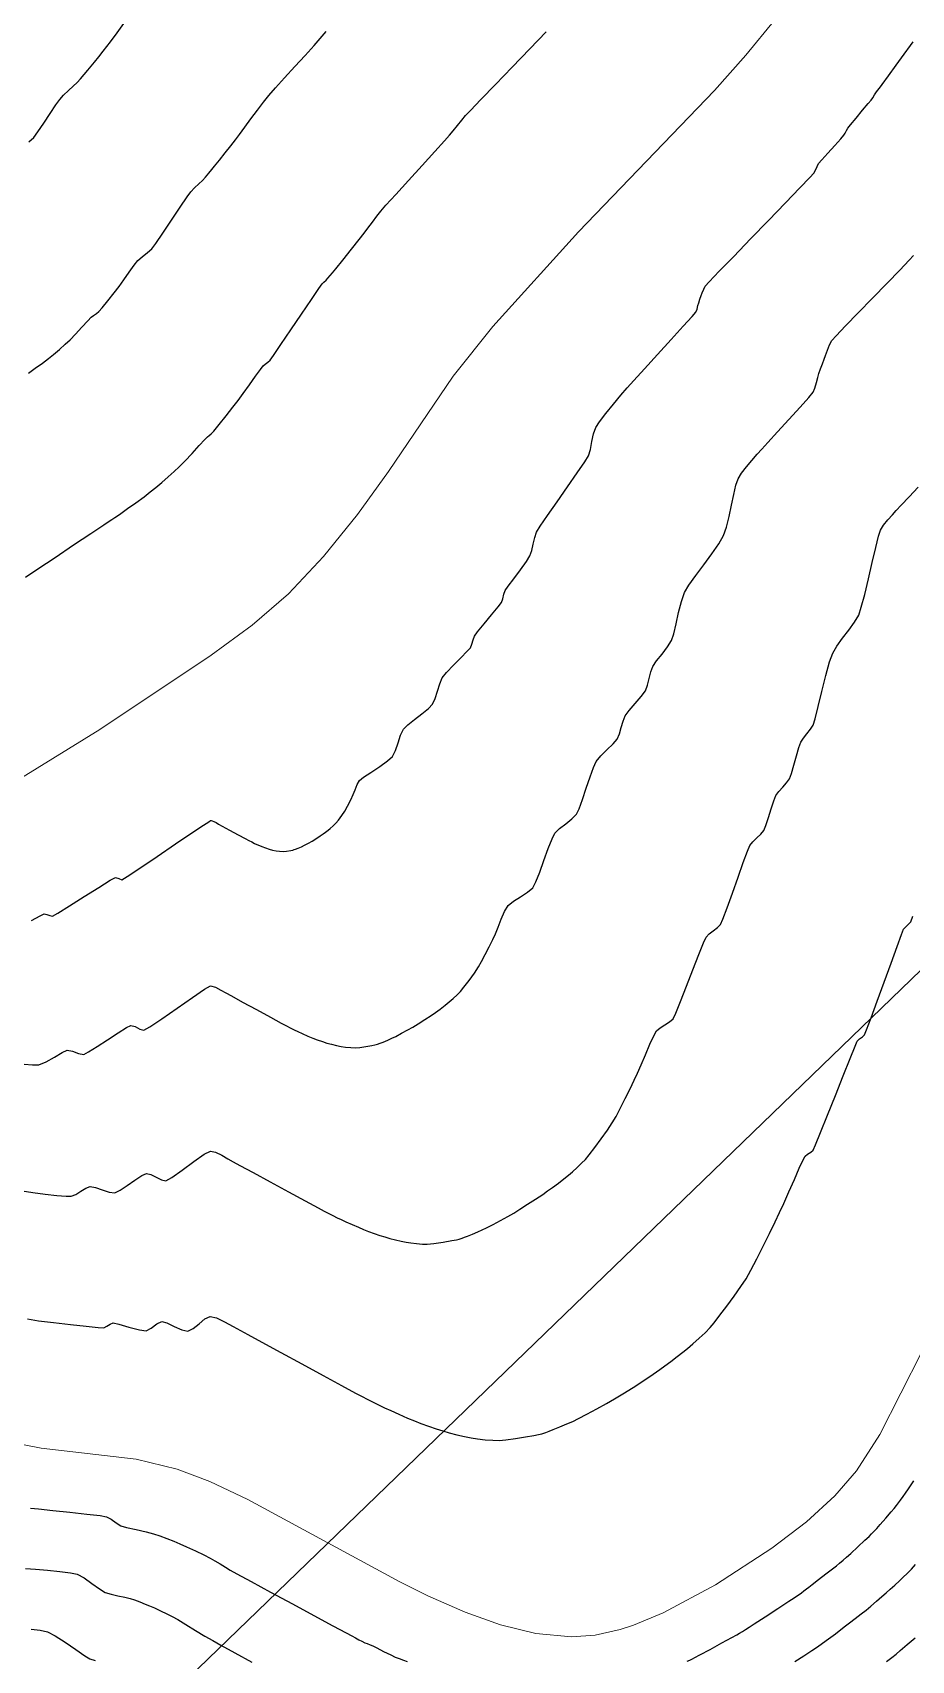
# Model space of a CAD drawing. Extents: x 27 to 849, y 0 to 853.
# Drawn here: x 670.1 to 716.7, y 308.7 to 395 of the extents above; entities that cross this region are included whole.
import ezdxf

# ---------------------------------------------------------------- set-up
doc = ezdxf.new("R2010")
doc.units = 0
doc.header["$LTSCALE"] = 2
doc.layers.add('Curva 1 m', color=5, linetype='Continuous')
doc.layers.add('Curva Mestra', color=1, linetype='Continuous')

msp = doc.modelspace()

# ---------------------------------------------------------------- linework, layer by layer
at = {"extrusion": (-0.049704, 0.050571, 0.997483), "elevation": -45.882}
msp.add_lwpolyline([(-371.684, 250.552), (-374.359, -58.63), (-849.748, -54.517), (-847.073, 254.665)], close=True, dxfattribs=at)
at = {"layer": 'Curva 1 m', "linetype": 'Continuous', "lineweight": -3}
for points, elevation in [([(669.924, 389.214), (670.181, 389.45), (670.403, 389.744), (670.715, 390.208), (671.054, 390.727), (671.356, 391.186), (671.559, 391.469), (671.766, 391.688), (672.023, 391.933), (672.278, 392.17), (672.479, 392.366), (672.655, 392.56), (672.856, 392.789), (673.054, 393.02), (673.223, 393.221), (673.404, 393.443), (673.632, 393.728), (673.864, 394.022), (674.06, 394.273), (674.252, 394.528), (674.602, 395), (675.053, 395.607)], 48), ([(669.741, 366.139), (670.406, 366.582), (671.311, 367.186), (672.299, 367.846), (673.213, 368.456), (673.896, 368.912), (674.191, 369.109), (674.328, 369.198), (674.484, 369.299), (674.619, 369.39), (674.803, 369.519), (675.16, 369.772), (675.6, 370.088), (676.032, 370.403), (676.365, 370.657), (676.65, 370.889), (676.976, 371.163), (677.314, 371.455), (677.632, 371.738), (677.9, 371.988), (678.201, 372.294), (678.582, 372.7), (678.961, 373.112), (679.258, 373.436), (679.391, 373.579), (679.494, 373.655), (679.597, 373.732), (679.726, 373.885), (680.013, 374.236), (680.379, 374.688), (680.744, 375.145), (681.028, 375.509), (681.296, 375.873), (681.623, 376.331), (681.947, 376.789), (682.207, 377.155), (682.343, 377.335), (682.46, 377.437), (682.603, 377.545), (682.719, 377.647), (682.895, 377.896), (683.291, 378.473), (683.817, 379.248), (684.387, 380.089), (684.911, 380.862), (685.303, 381.438), (685.474, 381.684), (685.571, 381.784), (685.687, 381.893), (685.781, 381.984), (685.907, 382.125), (686.029, 382.269), (686.205, 382.487), (686.577, 382.953), (687.028, 383.52), (687.443, 384.041), (687.703, 384.372), (687.908, 384.644), (688.142, 384.964), (688.379, 385.281), (688.589, 385.549), (688.857, 385.853), (689.378, 386.43), (690.051, 387.171), (690.774, 387.965), (691.446, 388.702), (691.963, 389.272), (692.226, 389.564), (692.425, 389.804), (692.654, 390.086), (692.882, 390.368), (693.084, 390.606), (693.342, 390.878), (693.897, 391.457), (694.663, 392.252), (695.554, 393.177), (696.483, 394.14), (697.364, 395.054)], 46), ([(669.902, 376.954), (670.267, 377.214), (670.65, 377.493), (670.957, 377.726), (671.229, 377.949), (671.542, 378.215), (671.849, 378.486), (672.108, 378.725), (672.392, 379.017), (672.738, 379.393), (673.049, 379.733), (673.226, 379.918), (673.356, 380.016), (673.511, 380.122), (673.639, 380.223), (673.809, 380.421), (674.11, 380.791), (674.443, 381.21), (674.712, 381.556), (674.956, 381.895), (675.241, 382.304), (675.508, 382.683), (675.698, 382.926), (675.933, 383.129), (676.217, 383.344), (676.45, 383.548), (676.653, 383.826), (677.031, 384.379), (677.494, 385.068), (677.954, 385.756), (678.325, 386.305), (678.516, 386.576), (678.71, 386.776), (678.942, 386.994), (679.13, 387.175), (679.291, 387.353), (679.471, 387.561), (679.626, 387.745), (679.774, 387.927), (680.029, 388.245), (680.335, 388.628), (680.637, 389.01), (680.881, 389.322), (681.092, 389.602), (681.376, 389.987), (681.703, 390.432), (682.045, 390.892), (682.371, 391.322), (682.653, 391.677), (682.996, 392.072), (683.478, 392.606), (684.028, 393.205), (684.576, 393.8), (685.05, 394.318), (685.381, 394.688), (685.694, 395.062)], 47), ([(670.063, 347.933), (670.517, 348.178), (670.743, 348.285), (670.882, 348.259), (671.043, 348.201), (671.18, 348.177), (671.459, 348.334), (672.073, 348.714), (672.854, 349.204), (673.634, 349.693), (674.243, 350.07), (674.513, 350.223), (674.687, 350.157), (674.86, 350.092), (675.143, 350.27), (675.815, 350.72), (676.721, 351.334), (677.705, 352.002), (678.613, 352.615), (679.18, 352.993), (679.46, 353.174), (679.559, 353.233), (679.578, 353.241), (679.6, 353.241), (679.649, 353.229), (679.733, 353.193), (679.851, 353.126), (679.979, 353.052), (680.18, 352.944), (680.569, 352.733), (681.02, 352.488), (681.403, 352.28), (681.591, 352.178), (681.74, 352.102), (681.891, 352.029), (682.007, 351.976), (682.158, 351.91), (682.286, 351.856), (682.474, 351.786), (682.662, 351.723), (682.849, 351.672), (683.037, 351.631), (683.224, 351.606), (683.412, 351.597), (683.586, 351.617), (683.81, 351.652), (683.93, 351.673), (684.001, 351.696), (684.072, 351.72), (684.204, 351.772), (684.385, 351.85), (684.533, 351.925), (684.75, 352.041), (684.94, 352.147), (685.137, 352.27), (685.371, 352.422), (685.539, 352.536), (685.66, 352.624), (685.796, 352.728), (685.906, 352.816), (686.06, 352.95), (686.207, 353.092), (686.337, 353.256), (686.526, 353.509), (686.683, 353.74), (686.827, 354.004), (686.995, 354.342), (687.128, 354.616), (687.228, 354.862), (687.339, 355.142), (687.465, 355.366), (687.674, 355.531), (688.066, 355.792), (688.528, 356.099), (688.948, 356.396), (689.211, 356.633), (689.373, 356.946), (689.507, 357.351), (689.639, 357.758), (689.795, 358.079), (690.024, 358.313), (690.374, 358.598), (690.763, 358.899), (691.109, 359.182), (691.33, 359.41), (691.475, 359.715), (691.595, 360.103), (691.712, 360.494), (691.849, 360.808), (692.074, 361.086), (692.437, 361.469), (692.836, 361.871), (693.17, 362.209), (693.339, 362.398), (693.414, 362.589), (693.478, 362.82), (693.551, 363.014), (693.723, 363.241), (694.066, 363.659), (694.466, 364.141), (694.809, 364.561), (694.982, 364.791), (695.053, 364.993), (695.114, 365.234), (695.183, 365.437), (695.335, 365.658), (695.637, 366.059), (695.993, 366.532), (696.311, 366.969), (696.497, 367.263), (696.593, 367.549), (696.671, 367.898), (696.749, 368.247), (696.843, 368.534), (697.032, 368.837), (697.423, 369.407), (697.935, 370.139), (698.489, 370.926), (699.004, 371.664), (699.4, 372.248), (699.598, 372.572), (699.704, 372.912), (699.786, 373.325), (699.871, 373.737), (699.984, 374.072), (700.182, 374.377), (700.517, 374.811), (700.92, 375.303), (701.323, 375.782), (701.658, 376.175), (702.002, 376.563), (702.57, 377.189), (703.263, 377.947), (703.981, 378.732), (704.625, 379.438), (705.096, 379.959), (705.295, 380.19), (705.357, 380.35), (705.408, 380.542), (705.447, 380.69), (705.512, 380.878), (705.581, 381.065), (705.635, 381.212), (705.71, 381.404), (705.791, 381.565), (706.006, 381.798), (706.54, 382.356), (707.302, 383.146), (708.2, 384.076), (709.144, 385.052), (710.043, 385.982), (710.806, 386.773), (711.341, 387.331), (711.559, 387.565), (711.643, 387.721), (711.725, 387.908), (711.808, 388.065), (711.972, 388.259), (712.293, 388.619), (712.666, 389.031), (712.984, 389.384), (713.14, 389.564), (713.212, 389.682), (713.287, 389.82), (713.357, 389.939), (713.503, 390.121), (713.797, 390.478), (714.141, 390.892), (714.437, 391.249), (714.586, 391.432), (714.673, 391.558), (714.769, 391.703), (714.839, 391.807), (714.936, 391.933), (715.033, 392.057), (715.178, 392.257), (715.507, 392.709), (715.927, 393.288), (716.347, 393.867), (716.677, 394.32), (716.825, 394.522)], 44), ([(669.681, 340.319), (670.124, 340.281), (670.458, 340.293), (670.84, 340.442), (671.284, 340.696), (671.691, 340.94), (671.96, 341.06), (672.237, 341.008), (672.56, 340.891), (672.834, 340.844), (673.082, 340.969), (673.54, 341.254), (674.099, 341.618), (674.656, 341.981), (675.102, 342.262), (675.334, 342.379), (675.553, 342.314), (675.808, 342.18), (676.026, 342.117), (676.335, 342.298), (676.976, 342.735), (677.784, 343.3), (678.595, 343.864), (679.244, 344.3), (679.565, 344.479), (679.818, 344.411), (680.111, 344.249), (680.367, 344.1), (680.668, 343.939), (681.262, 343.618), (681.999, 343.217), (682.732, 342.818), (683.312, 342.503), (683.591, 342.352), (683.781, 342.255), (683.998, 342.147), (684.19, 342.054), (684.423, 341.948), (684.724, 341.816), (684.981, 341.708), (685.22, 341.617), (685.494, 341.52), (685.732, 341.442), (685.97, 341.375), (686.244, 341.307), (686.482, 341.258), (686.72, 341.224), (686.993, 341.198), (687.232, 341.19), (687.468, 341.214), (687.799, 341.263), (688.105, 341.313), (688.269, 341.343), (688.412, 341.386), (688.553, 341.435), (688.709, 341.497), (688.959, 341.599), (689.178, 341.695), (689.38, 341.797), (689.686, 341.958), (690.016, 342.136), (690.288, 342.29), (690.569, 342.464), (690.92, 342.69), (691.255, 342.911), (691.487, 343.068), (691.729, 343.245), (692.001, 343.452), (692.22, 343.628), (692.418, 343.798), (692.639, 343.997), (692.822, 344.181), (693, 344.4), (693.268, 344.753), (693.552, 345.144), (693.775, 345.477), (693.935, 345.761), (694.13, 346.137), (694.334, 346.546), (694.521, 346.929), (694.665, 347.228), (694.813, 347.584), (694.974, 348.005), (695.148, 348.413), (695.338, 348.728), (695.618, 348.967), (695.996, 349.202), (696.372, 349.438), (696.648, 349.679), (696.807, 349.984), (697.013, 350.502), (697.242, 351.126), (697.468, 351.75), (697.668, 352.266), (697.816, 352.569), (698.061, 352.815), (698.394, 353.068), (698.725, 353.321), (698.967, 353.568), (699.106, 353.862), (699.286, 354.356), (699.486, 354.951), (699.686, 355.549), (699.865, 356.053), (700.005, 356.363), (700.249, 356.662), (700.582, 356.987), (700.905, 357.299), (701.122, 357.556), (701.239, 357.829), (701.338, 358.168), (701.434, 358.509), (701.546, 358.787), (701.76, 359.077), (702.082, 359.448), (702.404, 359.822), (702.619, 360.12), (702.73, 360.409), (702.823, 360.764), (702.914, 361.12), (703.02, 361.412), (703.215, 361.704), (703.501, 362.066), (703.794, 362.444), (704.006, 362.781), (704.123, 363.139), (704.248, 363.667), (704.384, 364.272), (704.533, 364.856), (704.697, 365.323), (704.928, 365.714), (705.287, 366.223), (705.714, 366.795), (706.143, 367.377), (706.514, 367.914), (706.764, 368.351), (706.921, 368.798), (707.061, 369.354), (707.188, 369.953), (707.306, 370.529), (707.42, 371.017), (707.535, 371.351), (707.722, 371.657), (707.978, 371.992), (708.266, 372.332), (708.549, 372.653), (708.791, 372.929), (709.104, 373.277), (709.623, 373.839), (710.235, 374.499), (710.829, 375.145), (711.294, 375.663), (711.519, 375.94), (711.614, 376.168), (711.697, 376.453), (711.767, 376.732), (711.824, 376.94), (711.906, 377.18), (712.003, 377.452), (712.092, 377.69), (712.168, 377.896), (712.272, 378.175), (712.39, 378.461), (712.511, 378.69), (712.735, 378.942), (713.229, 379.459), (713.904, 380.155), (714.669, 380.939), (715.435, 381.723), (716.112, 382.419), (716.609, 382.937), (716.837, 383.19)], 43), ([(669.565, 333.6), (670.141, 333.517), (670.785, 333.434), (671.401, 333.365), (671.896, 333.323), (672.176, 333.323), (672.412, 333.42), (672.678, 333.586), (672.943, 333.748), (673.178, 333.834), (673.454, 333.79), (673.814, 333.666), (674.184, 333.545), (674.487, 333.511), (674.761, 333.635), (675.139, 333.886), (675.547, 334.178), (675.91, 334.423), (676.154, 334.534), (676.391, 334.479), (676.674, 334.336), (676.957, 334.194), (677.193, 334.142), (677.509, 334.315), (678.048, 334.702), (678.664, 335.161), (679.214, 335.546), (679.552, 335.716), (679.826, 335.659), (680.151, 335.501), (680.477, 335.308), (680.755, 335.148), (681.11, 334.959), (681.811, 334.58), (682.717, 334.088), (683.688, 333.56), (684.584, 333.072), (685.265, 332.702), (685.591, 332.527), (685.798, 332.421), (686.039, 332.299), (686.281, 332.18), (686.49, 332.08), (686.736, 331.967), (687.063, 331.821), (687.4, 331.675), (687.676, 331.56), (687.935, 331.461), (688.239, 331.35), (688.543, 331.244), (688.802, 331.161), (689.061, 331.087), (689.364, 331.008), (689.668, 330.936), (689.927, 330.885), (690.186, 330.847), (690.489, 330.812), (690.792, 330.788), (691.052, 330.783), (691.405, 330.819), (691.898, 330.891), (692.357, 330.967), (692.607, 331.013), (692.745, 331.052), (692.9, 331.103), (693.035, 331.151), (693.194, 331.213), (693.454, 331.318), (693.738, 331.437), (693.972, 331.541), (694.197, 331.654), (694.539, 331.832), (694.934, 332.042), (695.321, 332.254), (695.637, 332.433), (695.961, 332.633), (696.37, 332.893), (696.796, 333.171), (697.173, 333.421), (697.434, 333.6), (697.698, 333.791), (698.004, 334.021), (698.3, 334.25), (698.534, 334.44), (698.751, 334.624), (698.998, 334.842), (699.24, 335.067), (699.437, 335.269), (699.637, 335.512), (699.937, 335.901), (700.281, 336.363), (700.609, 336.825), (700.866, 337.214), (701.062, 337.557), (701.299, 338.006), (701.553, 338.509), (701.804, 339.017), (702.027, 339.478), (702.201, 339.84), (702.398, 340.281), (702.629, 340.826), (702.862, 341.376), (703.066, 341.831), (703.211, 342.09), (703.398, 342.25), (703.65, 342.406), (703.901, 342.564), (704.084, 342.724), (704.227, 343.022), (704.48, 343.641), (704.798, 344.455), (705.137, 345.332), (705.453, 346.145), (705.701, 346.764), (705.837, 347.06), (706.001, 347.224), (706.222, 347.392), (706.443, 347.561), (706.605, 347.726), (706.73, 348.013), (706.952, 348.609), (707.233, 349.39), (707.532, 350.235), (707.813, 351.02), (708.035, 351.622), (708.161, 351.919), (708.32, 352.111), (708.534, 352.316), (708.749, 352.522), (708.906, 352.714), (709.014, 352.975), (709.151, 353.394), (709.297, 353.867), (709.433, 354.291), (709.541, 354.56), (709.694, 354.773), (709.9, 355.004), (710.106, 355.236), (710.256, 355.449), (710.36, 355.726), (710.491, 356.169), (710.63, 356.666), (710.758, 357.109), (710.858, 357.386), (710.999, 357.603), (711.189, 357.842), (711.378, 358.082), (711.515, 358.299), (711.618, 358.634), (711.781, 359.277), (711.98, 360.087), (712.192, 360.924), (712.391, 361.646), (712.552, 362.112), (712.773, 362.49), (713.077, 362.906), (713.408, 363.336), (713.711, 363.753), (713.93, 364.131), (714.069, 364.548), (714.248, 365.224), (714.447, 366.049), (714.649, 366.912), (714.836, 367.704), (714.988, 368.314), (715.087, 368.631), (715.251, 368.889), (715.477, 369.172), (715.718, 369.447), (715.924, 369.682), (716.183, 369.962), (716.606, 370.405), (717.082, 370.909)], 42), ([(669.859, 326.814), (670.429, 326.725), (671.234, 326.621), (672.127, 326.517), (672.965, 326.427), (673.602, 326.368), (673.894, 326.353), (674.055, 326.427), (674.234, 326.541), (674.395, 326.609), (674.693, 326.543), (675.231, 326.386), (675.787, 326.232), (676.141, 326.178), (676.411, 326.323), (676.707, 326.556), (676.974, 326.69), (677.242, 326.612), (677.629, 326.422), (678.035, 326.235), (678.36, 326.166), (678.639, 326.302), (678.952, 326.565), (679.263, 326.826), (679.539, 326.953), (679.869, 326.875), (680.306, 326.664), (680.761, 326.408), (681.143, 326.196), (681.528, 325.991), (682.284, 325.583), (683.285, 325.04), (684.407, 324.43), (685.523, 323.823), (686.51, 323.287), (687.241, 322.89), (687.591, 322.701), (687.866, 322.56), (688.188, 322.398), (688.51, 322.239), (688.789, 322.105), (689.117, 321.955), (689.553, 321.761), (690.003, 321.565), (690.371, 321.412), (690.717, 321.28), (691.122, 321.132), (691.527, 320.991), (691.873, 320.88), (692.218, 320.782), (692.622, 320.676), (693.027, 320.58), (693.373, 320.512), (693.717, 320.461), (694.121, 320.415), (694.526, 320.383), (694.873, 320.376), (695.226, 320.409), (695.73, 320.478), (696.264, 320.562), (696.709, 320.638), (696.946, 320.683), (697.129, 320.735), (697.336, 320.803), (697.516, 320.867), (697.728, 320.95), (698.075, 321.09), (698.454, 321.249), (698.765, 321.387), (699.066, 321.537), (699.521, 321.774), (700.048, 322.055), (700.564, 322.337), (700.985, 322.577), (701.417, 322.842), (701.963, 323.19), (702.531, 323.56), (703.034, 323.894), (703.382, 324.132), (703.657, 324.33), (703.976, 324.568), (704.304, 324.819), (704.607, 325.056), (704.849, 325.252), (705.137, 325.498), (705.467, 325.789), (705.789, 326.088), (706.053, 326.358), (706.263, 326.611), (706.576, 327.011), (706.946, 327.502), (707.329, 328.027), (707.681, 328.528), (707.958, 328.95), (708.219, 329.408), (708.534, 330.006), (708.874, 330.678), (709.208, 331.355), (709.506, 331.969), (709.738, 332.453), (709.963, 332.942), (710.235, 333.558), (710.52, 334.209), (710.781, 334.803), (710.981, 335.248), (711.085, 335.453), (711.218, 335.559), (711.39, 335.663), (711.521, 335.769), (711.643, 336.045), (711.912, 336.704), (712.278, 337.618), (712.693, 338.661), (713.108, 339.703), (713.473, 340.618), (713.739, 341.276), (713.858, 341.551), (713.975, 341.661), (714.126, 341.773), (714.242, 341.884), (714.35, 342.15), (714.587, 342.786), (714.912, 343.668), (715.279, 344.674), (715.647, 345.681), (715.971, 346.565), (716.209, 347.204), (716.316, 347.475), (716.43, 347.605), (716.577, 347.742), (716.689, 347.872), (716.798, 348.162)], 41), ([(704.838, 308.669), (704.968, 308.732), (705.114, 308.806), (705.242, 308.873), (705.506, 309.014), (706.046, 309.302), (706.676, 309.64), (707.21, 309.926), (707.462, 310.063), (707.616, 310.152), (707.768, 310.245), (707.936, 310.356), (708.115, 310.475), (708.39, 310.654), (708.969, 311.029), (709.65, 311.47), (710.232, 311.848), (710.512, 312.031), (710.634, 312.116), (710.772, 312.216), (710.893, 312.305), (711.014, 312.398), (711.156, 312.508), (711.28, 312.605), (711.458, 312.74), (711.799, 313), (712.197, 313.303), (712.548, 313.571), (712.747, 313.725), (712.918, 313.868), (713.11, 314.034), (713.277, 314.181), (713.508, 314.39), (713.889, 314.738), (714.265, 315.084), (714.481, 315.286), (714.616, 315.42), (714.767, 315.576), (714.898, 315.714), (715.076, 315.919), (715.37, 316.259), (715.655, 316.593), (715.81, 316.775), (715.931, 316.92), (716.05, 317.068), (716.151, 317.204), (716.293, 317.398), (716.416, 317.572), (716.576, 317.81), (716.856, 318.232)], 39), ([(670.01, 316.793), (670.434, 316.742), (671.187, 316.662), (672.097, 316.568), (672.992, 316.472), (673.699, 316.389), (674.045, 316.332), (674.289, 316.194), (674.554, 316.001), (674.795, 315.853), (675.106, 315.763), (675.608, 315.647), (676.14, 315.526), (676.541, 315.423), (676.865, 315.313), (677.239, 315.175), (677.61, 315.03), (677.927, 314.899), (678.289, 314.738), (678.755, 314.521), (679.208, 314.304), (679.531, 314.142), (679.781, 314), (680.068, 313.826), (680.354, 313.651), (680.602, 313.505), (680.958, 313.31), (681.718, 312.897), (682.743, 312.341), (683.897, 311.716), (685.042, 311.096), (686.041, 310.555), (686.756, 310.169), (687.05, 310.01), (687.243, 309.905), (687.425, 309.809), (687.585, 309.731), (687.746, 309.655), (687.867, 309.604), (688.023, 309.541), (688.159, 309.483), (688.369, 309.379), (688.737, 309.192), (689.116, 309.002), (689.357, 308.887), (689.555, 308.813), (689.785, 308.735), (689.985, 308.663)], 39), ([(669.752, 313.596), (670.275, 313.551), (670.916, 313.494), (671.568, 313.429), (672.125, 313.358), (672.479, 313.282), (672.851, 313.086), (673.27, 312.797), (673.668, 312.51), (673.978, 312.323), (674.281, 312.226), (674.65, 312.142), (675.01, 312.068), (675.288, 312), (675.531, 311.918), (675.811, 311.814), (676.09, 311.705), (676.327, 311.608), (676.586, 311.494), (676.913, 311.343), (677.249, 311.182), (677.53, 311.04), (677.818, 310.875), (678.253, 310.614), (678.759, 310.307), (679.259, 310.008), (679.673, 309.765), (680.113, 309.522), (680.85, 309.121), (681.756, 308.629)], 38), ([(710.549, 308.653), (711.025, 308.961), (711.445, 309.233), (711.693, 309.397), (711.938, 309.569), (712.215, 309.769), (712.455, 309.946), (712.699, 310.132), (712.982, 310.352), (713.23, 310.545), (713.449, 310.711), (713.75, 310.938), (714.066, 311.179), (714.33, 311.386), (714.582, 311.595), (714.877, 311.847), (715.163, 312.096), (715.392, 312.297), (715.604, 312.486), (715.849, 312.709), (716.091, 312.933), (716.294, 313.126), (716.494, 313.324), (716.726, 313.56), (716.95, 313.793)], 38), ([(670.046, 310.379), (670.532, 310.32), (670.913, 310.231), (671.317, 310.023), (671.856, 309.675), (672.419, 309.289), (672.892, 308.961), (673.162, 308.793), (673.443, 308.709)], 37), ([(715.414, 308.664), (715.681, 308.866), (715.913, 309.046), (716.136, 309.234), (716.509, 309.553), (716.93, 309.914)], 37)]:
    msp.add_lwpolyline(points, dxfattribs=dict(at, elevation=elevation))
at = {"layer": 'Curva Mestra', "lineweight": 0}
for points, elevation in [([(669.526, 355.51), (673.693, 358.068), (679.591, 362.004), (681.774, 363.588), (683.693, 365.252), (685.556, 367.24), (687.345, 369.462), (688.988, 371.745), (692.432, 376.792), (694.524, 379.421), (699.071, 384.44), (706.281, 391.94), (707.946, 393.814), (709.482, 395.68)], 45), ([(668.693, 320.339), (670.568, 319.959), (675.612, 319.383), (677.794, 318.845), (679.526, 318.191), (681.531, 317.244), (689.591, 312.876), (691.089, 312.13), (693.066, 311.265), (694.943, 310.599), (696.818, 310.139), (698.693, 309.969), (699.954, 310.061), (701.284, 310.353), (701.997, 310.583), (703.559, 311.233), (706.334, 312.72), (709.33, 314.664), (711.163, 316.064), (712.668, 317.446), (713.808, 318.772), (715.049, 320.687), (717.274, 325.065)], 40)]:
    msp.add_lwpolyline(points, dxfattribs=dict(at, elevation=elevation)).dxf.unprotected_set("ltscale", 0)

doc.saveas('drawing.dxf')
